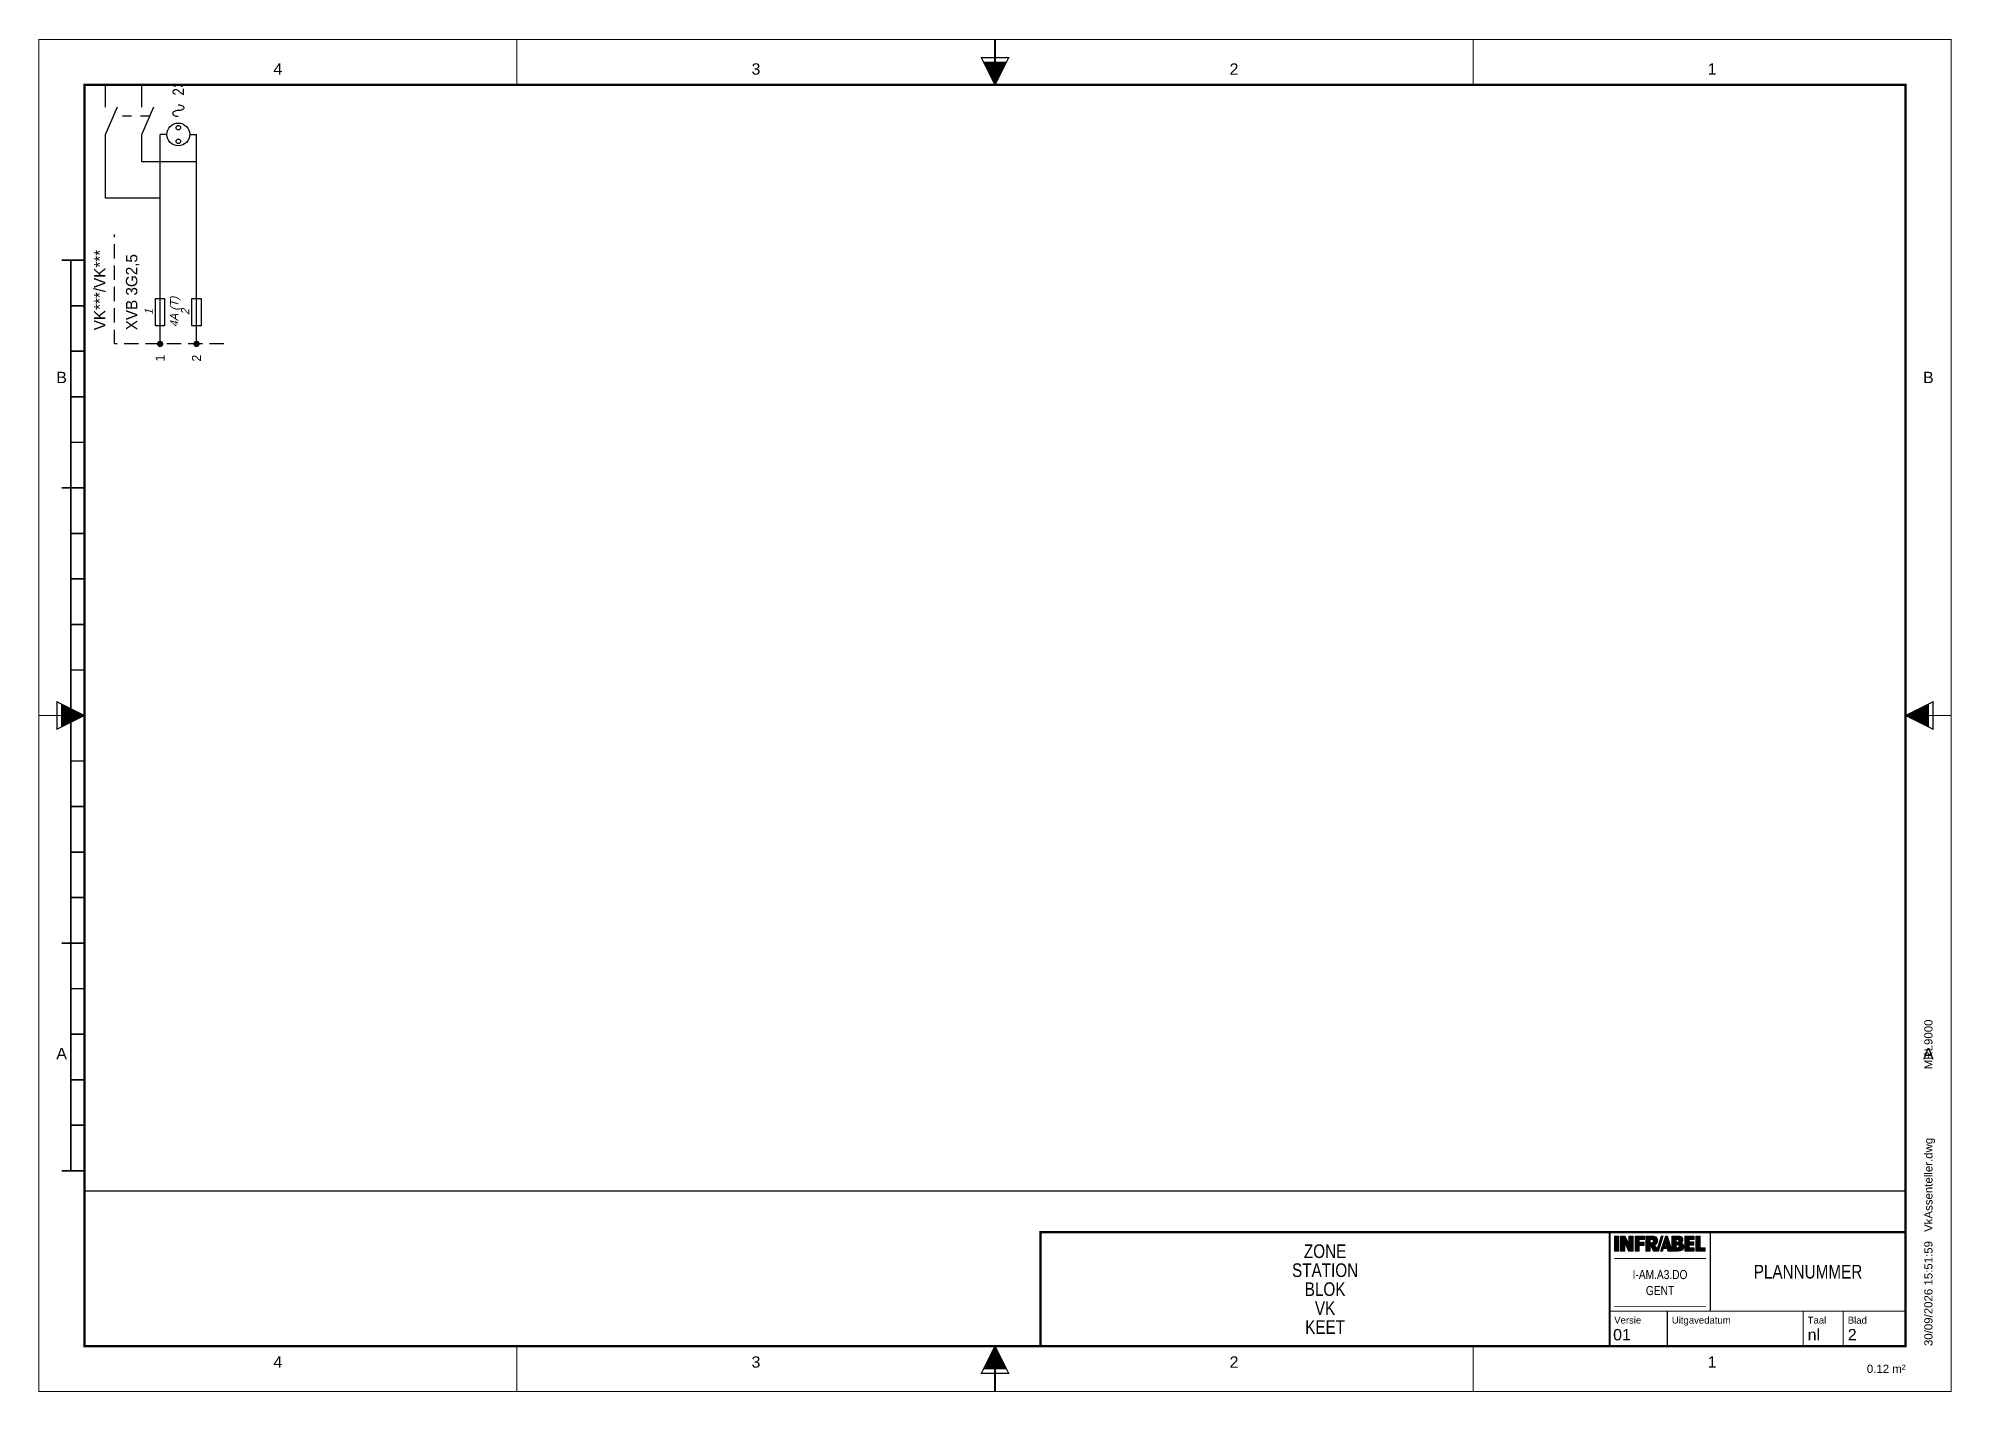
# Paper-space layout 'blad02' of a CAD drawing. Header units: millimetres. Extents: x 95 to 515, y -10 to 287.
# The model-space entities are those that its viewports show. They can reach past a viewport. Long polylines and large blocks are cut down to what shows.
import ezdxf
from ezdxf.enums import TextEntityAlignment as Align

# ---------------------------------------------------------------- set-up
doc = ezdxf.new("R2010")
doc.units = ezdxf.units.MM
doc.linetypes.add('HIDDEN2', pattern=[4.6875, 3.125, -1.5625])
doc.linetypes.add('PUNT', pattern=[4, 2, -2])
doc.layers.add('noprint', color=40, linetype='Continuous', plot=False)
doc.layers.add('TBM_VP', color=1, linetype='Continuous', plot=False)
doc.layers.add('TBM_PLOT_COLOR', color=7, linetype='Continuous')
doc.styles.add('ISO', font='isoplus')
doc.styles.add('ISO2S', font='isoplus', dxfattribs={"oblique": 15, "height": 2})
doc.styles.add('isoplus', font='isoplus.shx')
doc.styles.add('MONO_8', font='monotxt', dxfattribs={"width": 0.8})
doc.styles.add('TBM', font='arial.ttf')

# ---------------------------------------------------------------- blocks, each defined once
blk = doc.blocks.new('TBM_TITLE_S_N')
at = {"color": 7}
blk.add_lwpolyline([(-10, 35, 0.5, 0.5, 0), (-200, 35, 0.5, 0.5, 0), (-200, 10, 0, 0, 0)], format="xyseb", dxfattribs=at)
for points, const_width in [([(-75, 10), (-75, 35)], 0.5), ([(-75, 10), (-75, 35)], 0.5), ([(-52.88, 35), (-52.88, 17.68)], 0.25), ([(-62.35, 17.68), (-62.35, 10)], 0.25), ([(-32.51, 17.68), (-32.51, 10)], 0.25), ([(-23.7, 17.68), (-23.7, 10)], 0.25)]:
    blk.add_lwpolyline(points, dxfattribs=dict(at, const_width=const_width))
at = {"color": 7, "linetype": 'Continuous', "const_width": 0.25}
blk.add_lwpolyline([(-75, 17.68), (-10, 17.68)], dxfattribs=at)
at = {"color": 7, "style": 'TBM'}
for s, p in [('Versie', (-74, 15.69)), ('Uitgavedatum', (-61.35, 15.69)), ('Taal', (-31.51, 15.69)), ('Blad', (-22.7, 15.69))]:
    blk.add_text(s, height=1.5, dxfattribs=at).set_placement(p, align=Align.MIDDLE_LEFT)
for tag, p in [('AT_LOGIN', (-5, 70.82)), ('AT_DWGNAME', (-5, 35.07)), ('AT_DWGDATE', (-5, 10))]:
    blk.add_attdef(tag, text='', height=1.8, rotation=90, dxfattribs=at).set_placement(p, align=Align.MIDDLE_LEFT)
at = {"color": 7, "style": 'TBM', "width": 0.8}
blk.add_attdef('AT_PLANNUM', text='', height=3.5, dxfattribs=at).set_placement((-31.44, 26.34), align=Align.MIDDLE_CENTER)
at = {"color": 7, "style": 'TBM'}
for tag, p in [('AT_VERSION', (-74.24, 12.5)), ('AT_DATE', (-61.12, 12.5)), ('AT_LANG', (-31.51, 12.5)), ('AT_PAGE', (-22.7, 12.5))]:
    blk.add_attdef(tag, text='', height=2.5, dxfattribs=at).set_placement(p, align=Align.MIDDLE_LEFT)
for tag, flags, p in [('AT_TITLENUM', 1, (-198, 6.6)), ('AT_BLOCKVERSION', 3, (-198, 2.34))]:
    blk.add_attdef(tag, text='', height=2.5, dxfattribs=dict(at, flags=flags)).set_placement(p, align=Align.MIDDLE_LEFT)
blk.add_attdef('AT_SURF_S', text='', height=1.8, dxfattribs=at).set_placement((-10, 5), align=Align.MIDDLE_RIGHT)
blk = doc.blocks.new('TBM_INFRABEL_C_S')
at = {"true_color": 0x00bcf0}
for points in [[(-72.99, 34.14), (-73.93, 34.14), (-73.93, 30.88), (-72.99, 30.88)], [(-71.58, 34.14), (-72.59, 34.14), (-72.59, 30.88), (-71.65, 30.88), (-71.65, 32.57), (-70.83, 30.88), (-69.83, 30.88), (-69.83, 34.14), (-70.76, 34.14), (-70.76, 32.46)], [(-68.49, 33.43), (-67.38, 33.43), (-67.38, 34.14), (-69.42, 34.14), (-69.42, 30.88), (-68.49, 30.88), (-68.49, 32.11), (-67.45, 32.11), (-67.45, 32.81), (-68.49, 32.81)], [(-62.76, 34.14), (-63.81, 30.88), (-63.38, 30.88), (-63.14, 31.61), (-63.01, 32.05), (-63, 32.05), (-62.76, 32.8), (-62.76, 32.81), (-62.33, 34.14)], [(-62.33, 34.14), (-62.76, 32.8), (-62.56, 32.05), (-63, 32.05), (-63.14, 31.61), (-63.21, 31.41), (-62.38, 31.41), (-62.24, 30.88), (-61.34, 30.88), (-61.34, 31.03)], [(-58.47, 34.14), (-58.47, 30.88), (-56.42, 30.88), (-56.42, 31.59), (-57.54, 31.59), (-57.54, 32.16), (-56.49, 32.16), (-56.49, 32.86), (-57.54, 32.86), (-57.54, 33.43), (-56.42, 33.43), (-56.42, 34.14)], [(-56.05, 34.14), (-56.05, 30.88), (-54.02, 30.88), (-54.02, 31.59), (-55.11, 31.59), (-55.11, 34.14)], [(-61.34, 31.03), (-61.34, 30.88), (-61.29, 30.88)]]:
    blk.add_hatch(color=140, dxfattribs=at).paths.add_polyline_path(points)
h = blk.add_hatch(color=140, dxfattribs=at)
h.paths.add_polyline_path([(-67.04, 34.14), (-67.04, 30.88), (-66.11, 30.88), (-66.11, 32.11), (-66.01, 32.11), (-65.4, 30.88), (-64.73, 30.88), (-64.59, 31.31), (-65.15, 32.25), (-65.07, 32.28), (-64.99, 32.31), (-64.92, 32.34), (-64.86, 32.38), (-64.8, 32.43), (-64.74, 32.48), (-64.7, 32.53), (-64.65, 32.59), (-64.61, 32.65), (-64.58, 32.72), (-64.55, 32.79), (-64.52, 32.86), (-64.51, 32.94), (-64.49, 33.02), (-64.49, 33.11), (-64.48, 33.19), (-64.49, 33.31), (-64.49, 33.36), (-64.5, 33.41), (-64.51, 33.46), (-64.52, 33.51), (-64.54, 33.56), (-64.56, 33.6), (-64.58, 33.65), (-64.6, 33.69), (-64.63, 33.73), (-64.65, 33.77), (-64.68, 33.8), (-64.71, 33.83), (-64.75, 33.87), (-64.78, 33.9), (-64.82, 33.93), (-64.87, 33.96), (-64.91, 33.98), (-64.95, 34), (-65.05, 34.05), (-65.15, 34.08), (-65.27, 34.11), (-65.39, 34.12), (-65.52, 34.14), (-65.66, 34.14)])
h.paths.add_polyline_path([(-66.11, 33.43), (-65.79, 33.43), (-65.72, 33.43), (-65.66, 33.41), (-65.62, 33.4), (-65.58, 33.39), (-65.52, 33.37), (-65.46, 33.31), (-65.43, 33.26), (-65.41, 33.22), (-65.4, 33.15), (-65.39, 33.07), (-65.4, 32.98), (-65.41, 32.94), (-65.42, 32.9), (-65.44, 32.87), (-65.46, 32.84), (-65.49, 32.81), (-65.53, 32.76), (-65.58, 32.74), (-65.65, 32.71), (-65.76, 32.68), (-65.83, 32.68), (-66.11, 32.68)], flags=16)
at = {"true_color": 0x005da4}
for points in [[(-63.68, 34.14), (-64.73, 30.88), (-64.29, 30.88), (-63.24, 34.14)], [(-62.76, 34.14), (-63.81, 30.88), (-63.38, 30.88), (-62.33, 34.14)]]:
    blk.add_hatch(color=154, dxfattribs=at).paths.add_polyline_path(points)
at = {"true_color": 0x00bcf0}
h = blk.add_hatch(color=140, dxfattribs=at)
h.paths.add_polyline_path([(-58.97, 32.42), (-59.02, 32.47), (-59.09, 32.5), (-59.15, 32.54), (-59.22, 32.57), (-59.3, 32.59), (-59.39, 32.61), (-59.47, 32.62), (-59.41, 32.65), (-59.34, 32.68), (-59.28, 32.72), (-59.22, 32.75), (-59.18, 32.79), (-59.13, 32.83), (-59.1, 32.87), (-59.06, 32.92), (-59.03, 32.96), (-59.01, 33.02), (-58.98, 33.07), (-58.97, 33.12), (-58.95, 33.18), (-58.94, 33.24), (-58.94, 33.3), (-58.94, 33.37), (-58.94, 33.46), (-58.95, 33.55), (-58.97, 33.64), (-58.99, 33.68), (-59.01, 33.71), (-59.02, 33.75), (-59.04, 33.79), (-59.07, 33.82), (-59.09, 33.85), (-59.11, 33.88), (-59.14, 33.91), (-59.17, 33.93), (-59.21, 33.96), (-59.28, 34), (-59.36, 34.04), (-59.45, 34.07), (-59.55, 34.1), (-59.66, 34.11), (-59.77, 34.13), (-59.9, 34.14), (-60.03, 34.14), (-61.34, 34.14), (-61.34, 31.03), (-61.29, 30.88), (-60.08, 30.88), (-59.93, 30.88), (-59.79, 30.89), (-59.66, 30.91), (-59.53, 30.93), (-59.41, 30.96), (-59.3, 30.99), (-59.19, 31.04), (-59.14, 31.06), (-59.1, 31.08), (-59.06, 31.11), (-59.01, 31.14), (-58.97, 31.17), (-58.94, 31.21), (-58.91, 31.24), (-58.88, 31.28), (-58.85, 31.32), (-58.82, 31.36), (-58.8, 31.4), (-58.78, 31.45), (-58.76, 31.5), (-58.75, 31.55), (-58.74, 31.6), (-58.73, 31.65), (-58.73, 31.71), (-58.72, 31.77), (-58.73, 31.86), (-58.73, 31.94), (-58.75, 32.03), (-58.77, 32.1), (-58.8, 32.18), (-58.83, 32.24), (-58.87, 32.31), (-58.91, 32.37)])
h.paths.add_polyline_path([(-60.41, 32.21), (-60.09, 32.21), (-60.01, 32.21), (-59.94, 32.2), (-59.9, 32.19), (-59.87, 32.18), (-59.84, 32.16), (-59.81, 32.15), (-59.79, 32.13), (-59.77, 32.11), (-59.75, 32.08), (-59.73, 32.06), (-59.72, 32.03), (-59.71, 31.99), (-59.7, 31.95), (-59.7, 31.91), (-59.7, 31.88), (-59.71, 31.85), (-59.71, 31.82), (-59.72, 31.79), (-59.74, 31.76), (-59.75, 31.74), (-59.77, 31.71), (-59.79, 31.69), (-59.82, 31.67), (-59.85, 31.65), (-59.88, 31.63), (-59.92, 31.62), (-59.96, 31.61), (-60.01, 31.6), (-60.06, 31.6), (-60.11, 31.59), (-60.41, 31.59)], flags=16)
h.paths.add_polyline_path([(-60.41, 32.81), (-60.41, 33.43), (-60.15, 33.43), (-60.07, 33.42), (-60, 33.41), (-59.97, 33.4), (-59.94, 33.39), (-59.91, 33.37), (-59.88, 33.36), (-59.86, 33.34), (-59.84, 33.32), (-59.82, 33.3), (-59.81, 33.27), (-59.8, 33.24), (-59.79, 33.21), (-59.78, 33.17), (-59.78, 33.13), (-59.79, 33.09), (-59.79, 33.06), (-59.8, 33.02), (-59.81, 32.99), (-59.83, 32.96), (-59.85, 32.93), (-59.87, 32.91), (-59.9, 32.89), (-59.93, 32.87), (-59.95, 32.85), (-59.99, 32.84), (-60.02, 32.83), (-60.09, 32.82), (-60.16, 32.81)], flags=16)
at = {"color": 140, "lineweight": 0, "true_color": 0x00bcf0}
for points in [[(-73.93, 30.88), (-72.99, 30.88), (-72.99, 34.14), (-73.93, 34.14), (-73.93, 30.88)], [(-70.76, 34.14), (-70.76, 32.52), (-70.79, 32.52), (-71.58, 34.14), (-72.59, 34.14), (-72.59, 30.88), (-71.65, 30.88), (-71.65, 32.53), (-71.63, 32.53), (-70.83, 30.88), (-69.83, 30.88), (-69.83, 34.14), (-70.76, 34.14)], [(-69.42, 30.88), (-68.49, 30.88), (-68.49, 32.11), (-67.45, 32.11), (-67.45, 32.81), (-68.49, 32.81), (-68.49, 33.43), (-67.38, 33.43), (-67.38, 34.14), (-69.42, 34.14), (-69.42, 30.88)], [(-61.29, 30.88), (-62.33, 34.14), (-62.76, 32.81), (-62.56, 32.05), (-63.01, 32.05), (-63.21, 31.41), (-62.38, 31.41), (-62.24, 30.88), (-61.29, 30.88)], [(-59.47, 32.62), (-59.47, 32.62), (-59.41, 32.65), (-59.34, 32.68), (-59.28, 32.72), (-59.22, 32.75), (-59.18, 32.79), (-59.13, 32.83), (-59.1, 32.87), (-59.06, 32.92), (-59.03, 32.96), (-59.01, 33.02), (-58.98, 33.07), (-58.97, 33.12), (-58.95, 33.18), (-58.94, 33.24), (-58.94, 33.3), (-58.94, 33.37), (-58.94, 33.37), (-58.94, 33.46), (-58.95, 33.55), (-58.97, 33.64), (-58.99, 33.68), (-59.01, 33.71), (-59.02, 33.75), (-59.04, 33.79), (-59.07, 33.82), (-59.09, 33.85), (-59.11, 33.88), (-59.14, 33.91), (-59.17, 33.93), (-59.21, 33.96), (-59.28, 34), (-59.36, 34.04), (-59.45, 34.07), (-59.55, 34.1), (-59.66, 34.11), (-59.77, 34.13), (-59.9, 34.14), (-60.03, 34.14), (-61.34, 34.14), (-61.34, 30.88), (-60.08, 30.88), (-60.08, 30.88), (-59.93, 30.88), (-59.79, 30.89), (-59.66, 30.91), (-59.53, 30.93), (-59.41, 30.96), (-59.3, 30.99), (-59.19, 31.04), (-59.14, 31.06), (-59.1, 31.08), (-59.06, 31.11), (-59.01, 31.14), (-58.97, 31.17), (-58.94, 31.21), (-58.91, 31.24), (-58.88, 31.28), (-58.85, 31.32), (-58.82, 31.36), (-58.8, 31.4), (-58.78, 31.45), (-58.76, 31.5), (-58.75, 31.55), (-58.74, 31.6), (-58.73, 31.65), (-58.73, 31.71), (-58.72, 31.77), (-58.72, 31.77), (-58.73, 31.86), (-58.73, 31.94), (-58.75, 32.03), (-58.77, 32.1), (-58.8, 32.18), (-58.83, 32.24), (-58.87, 32.31), (-58.91, 32.37), (-58.97, 32.42), (-59.02, 32.47), (-59.09, 32.5), (-59.15, 32.54), (-59.22, 32.57), (-59.3, 32.59), (-59.39, 32.61), (-59.47, 32.62), (-59.47, 32.62)], [(-58.47, 30.88), (-56.42, 30.88), (-56.42, 31.59), (-57.54, 31.59), (-57.54, 32.16), (-56.49, 32.16), (-56.49, 32.86), (-57.54, 32.86), (-57.54, 33.43), (-56.42, 33.43), (-56.42, 34.14), (-58.47, 34.14), (-58.47, 30.88)], [(-55.11, 31.59), (-55.11, 34.14), (-56.05, 34.14), (-56.05, 30.88), (-54.02, 30.88), (-54.02, 31.59), (-55.11, 31.59)], [(-66.11, 32.68), (-66.11, 33.43), (-65.79, 33.43), (-65.79, 33.43), (-65.74, 33.43), (-65.7, 33.42), (-65.66, 33.41), (-65.62, 33.4), (-65.58, 33.39), (-65.55, 33.38), (-65.52, 33.36), (-65.49, 33.34), (-65.47, 33.31), (-65.45, 33.29), (-65.43, 33.26), (-65.42, 33.23), (-65.41, 33.19), (-65.4, 33.15), (-65.39, 33.12), (-65.39, 33.07), (-65.39, 33.07), (-65.39, 33.03), (-65.4, 32.98), (-65.41, 32.94), (-65.42, 32.9), (-65.44, 32.87), (-65.46, 32.84), (-65.49, 32.81), (-65.51, 32.78), (-65.54, 32.76), (-65.58, 32.74), (-65.61, 32.72), (-65.65, 32.71), (-65.69, 32.7), (-65.73, 32.69), (-65.78, 32.68), (-65.83, 32.68), (-66.11, 32.68)], [(-60.41, 33.43), (-60.15, 33.43), (-60.15, 33.43), (-60.07, 33.42), (-60, 33.41), (-59.97, 33.4), (-59.94, 33.39), (-59.91, 33.37), (-59.88, 33.36), (-59.86, 33.34), (-59.84, 33.32), (-59.82, 33.3), (-59.81, 33.27), (-59.8, 33.24), (-59.79, 33.21), (-59.78, 33.17), (-59.78, 33.13), (-59.78, 33.13), (-59.79, 33.09), (-59.79, 33.06), (-59.8, 33.02), (-59.81, 32.99), (-59.83, 32.96), (-59.85, 32.93), (-59.87, 32.91), (-59.9, 32.89), (-59.93, 32.87), (-59.95, 32.85), (-59.99, 32.84), (-60.02, 32.83), (-60.09, 32.82), (-60.16, 32.81), (-60.41, 32.81), (-60.41, 33.43)], [(-60.41, 31.59), (-60.41, 32.21), (-60.09, 32.21), (-60.09, 32.21), (-60.01, 32.21), (-59.94, 32.2), (-59.9, 32.19), (-59.87, 32.18), (-59.84, 32.16), (-59.81, 32.15), (-59.79, 32.13), (-59.77, 32.11), (-59.75, 32.08), (-59.73, 32.06), (-59.72, 32.03), (-59.71, 31.99), (-59.7, 31.95), (-59.7, 31.91), (-59.7, 31.91), (-59.7, 31.88), (-59.71, 31.85), (-59.71, 31.82), (-59.72, 31.79), (-59.74, 31.76), (-59.75, 31.74), (-59.77, 31.71), (-59.79, 31.69), (-59.82, 31.67), (-59.85, 31.65), (-59.88, 31.63), (-59.92, 31.62), (-59.96, 31.61), (-60.01, 31.6), (-60.06, 31.6), (-60.11, 31.59), (-60.41, 31.59)]]:
    blk.add_lwpolyline(points, close=True, dxfattribs=at)
for points in [[(-65.15, 32.25), (-65.15, 32.25), (-65.07, 32.28), (-64.99, 32.31), (-64.92, 32.34), (-64.86, 32.38), (-64.8, 32.43), (-64.74, 32.48), (-64.7, 32.53), (-64.65, 32.59), (-64.61, 32.65), (-64.58, 32.72), (-64.55, 32.79), (-64.52, 32.86), (-64.51, 32.94), (-64.49, 33.02), (-64.49, 33.11), (-64.48, 33.19), (-64.48, 33.19), (-64.49, 33.31), (-64.49, 33.36), (-64.5, 33.41), (-64.51, 33.46), (-64.52, 33.51), (-64.54, 33.56), (-64.56, 33.6), (-64.58, 33.65), (-64.6, 33.69), (-64.63, 33.73), (-64.65, 33.77), (-64.68, 33.8), (-64.71, 33.83), (-64.75, 33.87), (-64.78, 33.9), (-64.82, 33.93), (-64.87, 33.96), (-64.91, 33.98), (-64.95, 34), (-65.05, 34.05), (-65.15, 34.08), (-65.27, 34.11), (-65.39, 34.12), (-65.52, 34.14), (-65.66, 34.14), (-67.04, 34.14), (-67.04, 30.88), (-66.11, 30.88), (-66.11, 32.11), (-66.01, 32.11), (-65.4, 30.88), (-64.33, 30.88)], [(-64.59, 31.31), (-65.15, 32.25), (-65.15, 32.25)]]:
    blk.add_lwpolyline(points, dxfattribs=at)
at = {"color": 154, "lineweight": 0, "true_color": 0x005da4}
for points in [[(-63.68, 34.14), (-64.73, 30.88), (-64.29, 30.88), (-63.24, 34.14), (-63.68, 34.14)], [(-62.76, 34.14), (-63.81, 30.88), (-63.38, 30.88), (-62.33, 34.14), (-62.76, 34.14)]]:
    blk.add_lwpolyline(points, close=True, dxfattribs=at)
at = {"color": 7, "style": 'TBM', "flags": 3}
blk.add_attdef('AT_BLOCKVERSION', text='', height=2.5, dxfattribs=at).set_placement((-73.88, 26.59), align=Align.MIDDLE_LEFT)
blk = doc.blocks.new('TBM_SERVICE2_S')
at = {"color": 7, "linetype": 'Continuous', "const_width": 0.18}
for points in [[(-74, 29.22), (-53.88, 29.22)], [(-74, 18.67), (-53.88, 18.67)]]:
    blk.add_lwpolyline(points, dxfattribs=at)
at = {"color": 7, "style": 'TBM', "width": 0.8}
for tag, p in [('AT_SERVICE1', (-63.94, 25.71)), ('AT_SERVICE2', (-63.94, 22.19))]:
    blk.add_attdef(tag, text='', height=2, dxfattribs=at).set_placement(p, align=Align.MIDDLE_CENTER)
at = {"color": 7, "style": 'TBM', "flags": 3}
blk.add_attdef('AT_BLOCKVERSION', text='', height=2.5, dxfattribs=at).set_placement((-78.3, 15.64), align=Align.MIDDLE_LEFT)
blk = doc.blocks.new('TBM_DATA01_S_N')
at = {"color": 7, "style": 'TBM', "width": 0.8}
for tag, p in [('AT_DATA_LINENUM_N', (-137.5, 30.83)), ('AT_DATA_ZONE_N', (-137.5, 30.83)), ('AT_DATA_STATION_N', (-137.5, 26.67)), ('AT_DATA_BLOCKNUM_N', (-137.5, 22.5)), ('AT_DATA_DESC1_S_N', (-137.5, 18.33)), ('AT_DATA_DESC2_S_N', (-137.5, 14.17))]:
    blk.add_attdef(tag, text='', height=3, dxfattribs=at).set_placement(p, align=Align.MIDDLE_CENTER)
at = {"color": 7, "style": 'TBM'}
for tag, flags, p in [('AT_TITLENUM', 1, (-148.26, 6.6)), ('AT_BLOCKVERSION', 3, (-148.26, 2.34))]:
    blk.add_attdef(tag, text='', height=2.5, dxfattribs=dict(at, flags=flags)).set_placement(p, align=Align.MIDDLE_LEFT)
blk = doc.blocks.new('TBM_ARROW')
at = {"color": 9, "const_width": 0.25}
blk.add_lwpolyline([(-3, 4), (3, 4), (0, 10)], close=True, dxfattribs=at)
for points in [[(0, 0), (0, 10)], [(-2.5, 5), (2.5, 5)]]:
    blk.add_lwpolyline(points, dxfattribs=at)
at = {"color": 9}
blk.add_solid([(-2.5, 5), (0, 10), (2.5, 5)], dxfattribs=at)
at = {"color": 7, "style": 'TBM', "flags": 3}
blk.add_attdef('AT_BLOCKVERSION', text='', height=2.5, dxfattribs=at).set_placement((6.72, 1.06), align=Align.MIDDLE_LEFT)
blk = doc.blocks.new('TBM_200BAR')
at = {"color": 7}
blk.add_lwpolyline([(100, -5, 0.35, 0.35, 0), (100, 0, 0.35, 0.35, 0), (-100, 0, 0.35, 0.35, 0), (-100, -5, 0, 0, 0)], format="xyseb", dxfattribs=at)
at = {"color": 7, "const_width": 0.35}
for points in [[(-90, 0), (-90, -3)], [(-80, 0), (-80, -3)], [(-70, 0), (-70, -3)], [(-60, 0), (-60, -3)], [(-50, 0), (-50, -5)], [(-40, 0), (-40, -3)], [(-30, 0), (-30, -3)], [(-20, 0), (-20, -3)], [(-10, 0), (-10, -3)], [(0, 0), (0, -5)], [(10, 0), (10, -3)], [(20, 0), (20, -3)], [(30, 0), (30, -3)], [(40, 0), (40, -3)], [(50, 0), (50, -5)], [(60, 0), (60, -3)], [(70, 0), (70, -3)], [(80, 0), (80, -3)], [(90, 0), (90, -3)], [(-100, -3), (100, -3)]]:
    blk.add_lwpolyline(points, dxfattribs=at)
at = {"color": 7, "style": 'TBM', "flags": 3}
blk.add_attdef('AT_BLOCKVERSION', text='', height=2.5, dxfattribs=at).set_placement((-17.29, -8.41), align=Align.MIDDLE_LEFT)
blk = doc.blocks.new('TBM_KS010887')
at = {"color": 7, "linetype": 'Continuous'}
for points, const_width in [([(-420, 0), (0, 0), (0, 297), (-420, 297)], 0.25), ([(-410, 10), (-10, 10), (-10, 287), (-410, 287)], 0.5)]:
    blk.add_lwpolyline(points, close=True, dxfattribs=dict(at, const_width=const_width))
for points, const_width in [([(-315, 287), (-315, 297)], 0.25), ([(-210, 287), (-210, 297)], 0.5), ([(-105, 287), (-105, 297)], 0.25), ([(-410, 148.5), (-420, 148.5)], 0.25), ([(-10, 148.5), (0, 148.5)], 0.25), ([(-315, 10), (-315, 0)], 0.25), ([(-210, 10), (-210, 0)], 0.5), ([(-105, 10), (-105, 0)], 0.25)]:
    blk.add_lwpolyline(points, dxfattribs=dict(at, const_width=const_width))
for name, p, rotation in [('TBM_ARROW', (-210, 297), 180), ('TBM_200BAR', (-410, 148.5), 270), ('TBM_ARROW', (-420, 148.5), 270), ('TBM_ARROW', (0, 148.5), 90)]:
    blk.add_blockref(name, p, dxfattribs=dict(at, rotation=rotation))
blk.add_blockref('TBM_ARROW', (-210, 0), dxfattribs=at)
at = {"color": 7, "linetype": 'Continuous', "style": 'TBM'}
for s, p in [('4', (-367.5, 290.5)), ('3', (-262.5, 290.5)), ('2', (-157.5, 290.5)), ('1', (-52.5, 290.5)), ('B', (-415, 222.75)), ('B', (-5, 222.75)), ('A', (-415, 74.25)), ('A', (-5, 74.25)), ('4', (-367.5, 6.5)), ('3', (-262.5, 6.5)), ('2', (-157.5, 6.5)), ('1', (-52.5, 6.5))]:
    blk.add_text(s, height=2.5, dxfattribs=at).set_placement(p, align=Align.MIDDLE)
blk = doc.blocks.new('paginalayout')
at = {"layer": 'noprint'}
for p, q in [((364, -364), (364, -2500)), ((636, -500), (364, -500))]:
    blk.add_line(p, q, dxfattribs=at)
blk = doc.blocks.new('T_SP736O')
at = {"color": 7}
for centre, radius in [((0, 0), 2.5), ((-1.5, 0), 0.5), ((1.5, 0), 0.5)]:
    blk.add_circle(centre, radius, dxfattribs=at)
at = {"color": 7, "style": 'ISO2S', "oblique": 15}
blk.add_attdef('L1', text='', height=2, dxfattribs=at).set_placement((-3, 3.12), align=Align.RIGHT)
blk.add_attdef('L2', (3, 3.12), '', height=2, dxfattribs=at)
at = {"color": 9, "style": 'MONO_8', "width": 0.8, "flags": 1}
for tag, p in [('STATION', (0, 0)), ('LIJN', (0, 2)), ('GEBRUIK', (0, -2))]:
    blk.add_attdef(tag, text='', height=1.5, dxfattribs=at).set_placement(p, align=Align.MIDDLE)
at = {"color": 7, "style": 'MONO_8', "width": 0.8}
blk.add_attdef('SPNAME', text='', height=2.5, dxfattribs=at).set_placement((0, -5), align=Align.MIDDLE)
blk = doc.blocks.new('T_L71V1')
at = {"color": 2, "linetype": 'Continuous'}
for p, q in [((-1.5, 1.5), (1.5, -1.5)), ((-1.5, -1.5), (1.5, 1.5))]:
    blk.add_line(p, q, dxfattribs=at)
at = {"color": 7, "style": 'MONO_8', "width": 0.8}
for tag, p, height in [('FT', (3.5, 2.5), 2), ('LNAME', (3.5, -1.25), 2.5)]:
    blk.add_attdef(tag, p, '', height=height, dxfattribs=at)
at = {"color": 9, "style": 'MONO_8', "width": 0.8, "flags": 1}
for tag, p in [('STATION', (0, 0)), ('LIJN', (0, 2)), ('GEBRUIK', (0, -2))]:
    blk.add_attdef(tag, text='', height=1.5, dxfattribs=at).set_placement(p, align=Align.MIDDLE)
at = {"color": 7, "style": 'ISO'}
blk.add_attdef('W', (3.5, -4.5), '', height=2, dxfattribs=at)
blk = doc.blocks.new('T_WISS1')
at = {"color": 7, "linetype": 'Continuous'}
blk.add_lwpolyline([(2.5, 0, -0.051099), (2.45, -0.51, -0.064948), (2.32, -0.88, -0.104203), (2.09, -1.17, -0.174705), (1.88, -1.25, -0.174705), (1.66, -1.17, -0.104203), (1.43, -0.88, -0.064948), (1.3, -0.51, -0.051099), (1.25, 0, 0.051099), (1.2, 0.51, 0.064948), (1.07, 0.88, 0.104203), (0.84, 1.17, 0.174705), (0.62, 1.25, 0.174705), (0.41, 1.17, 0.104203), (0.18, 0.88, 0.064948), (0.05, 0.51, 0.051099), (0, 0)], format="xyb", dxfattribs=at)
blk = doc.blocks.new('knooppunt')
at = {"linetype": 'Continuous', "const_width": 0.7}
blk.add_lwpolyline([(-0.35, 0, 1), (0.35, 0, 1)], format="xyb", close=True, dxfattribs=at)
blk = doc.blocks.new('*U183')
at = {"color": 7, "linetype": 'Continuous'}
for p, q in [((-2, -1), (-2, 1)), ((-2, 1), (4, 1)), ((4, 1), (4, -1)), ((4, -1), (-2, -1))]:
    blk.add_line(p, q, dxfattribs=at)
at = {"color": 7}
blk.add_line((-2, 0), (4, 0), dxfattribs=at)
at = {"color": 7, "style": 'isoplus', "oblique": 15}
blk.add_attdef('XTRTXTTOP', text='', height=1.8, dxfattribs=at).set_placement((1, 4), align=Align.CENTER)
blk.add_attdef('SNAME', text='', height=1.8, dxfattribs=at).set_placement((1, 2.5), align=Align.MIDDLE)
blk.add_attdef('XTRTXTBOT', text='', height=1.8, dxfattribs=at).set_placement((1, -4), align=Align.TOP_CENTER)
at = {"color": 7, "style": 'isoplus'}
blk.add_attdef('W', text='', height=1.8, dxfattribs=at).set_placement((1, -2.5), align=Align.MIDDLE)
blk = doc.blocks.new('*U184')
at = {"color": 7, "linetype": 'Continuous'}
for p, q in [((-2, -1), (-2, 1)), ((-2, 1), (4, 1)), ((4, 1), (4, -1)), ((4, -1), (-2, -1))]:
    blk.add_line(p, q, dxfattribs=at)
at = {"color": 7}
blk.add_line((-2, 0), (4, 0), dxfattribs=at)
at = {"color": 7, "style": 'isoplus', "oblique": 15}
blk.add_attdef('XTRTXTTOP', text='', height=1.8, dxfattribs=at).set_placement((1, 4), align=Align.CENTER)
blk.add_attdef('SNAME', text='', height=1.8, dxfattribs=at).set_placement((1, 2.5), align=Align.MIDDLE)
blk.add_attdef('XTRTXTBOT', text='', height=1.8, dxfattribs=at).set_placement((1, -4), align=Align.TOP_CENTER)
at = {"color": 7, "style": 'isoplus'}
blk.add_attdef('W', text='', height=1.8, dxfattribs=at).set_placement((1, -2.5), align=Align.MIDDLE)
blk = doc.blocks.new('assentellerStopcontact')

msp = doc.modelspace()

# ---------------------------------------------------------------- linework, layer by layer
at = {"color": 1, "linetype": 'HIDDEN2'}
for p, q in [((550, -508), (574, -508)), ((550, -532), (550, -508))]:
    msp.add_line(p, q, dxfattribs=at)
at = {"linetype": 'PUNT'}
msp.add_line((600, -515.71), (600, -507.71), dxfattribs=at)
at = {"color": 7}
for p, q in [((602, -506), (610, -506)), ((602, -514), (610, -514)), ((550, -518), (554, -518)), ((560, -518), (596, -518)), ((596, -519.5), (596, -518)), ((596, -524.5), (596, -526)), ((550, -526), (554, -526)), ((560, -526), (596, -526))]:
    msp.add_line(p, q, dxfattribs=at)
for points in [[(582, -518), (582, -506), (596, -506), (602.08, -508.61)], [(590, -526), (590, -514), (596, -514), (602.08, -516.61)]]:
    msp.add_lwpolyline(points)

# ---------------------------------------------------------------- block references
ref = msp.add_blockref('assentellerStopcontact', (550, -508))
ref.add_attrib('NAME', 'VK***/VK***', (553, -506), dxfattribs={"color": 7, "height": 2.5, "style": 'isoplus'})
ref.add_attrib('KABELTYPE', 'XVB 3G2,5', (553, -513), dxfattribs={"color": 7, "height": 2.5, "style": 'isoplus'})
ref = msp.add_blockref('T_L71V1', (610, -510), dxfattribs=dict(at, xscale=-1, rotation=180))
ref.add_attrib('LNAME', 'L(VK/AD)', (613.5, -511.25), dxfattribs={"color": 7, "height": 2.5, "style": 'MONO_8', "width": 0.8})
at = {"linetype": 'Continuous'}
ref = msp.add_blockref('*U184', (556, -518), dxfattribs=at)
ref.add_attrib('SNAME', '1', dxfattribs={"color": 7, "height": 1.8, "style": 'isoplus', "oblique": 15}).set_placement((557, -515.5), align=Align.MIDDLE)
for p in [(550, -518), (550, -526)]:
    msp.add_blockref('knooppunt', p, dxfattribs=at)
ref = msp.add_blockref('*U183', (556, -526), dxfattribs=at)
ref.add_attrib('SNAME', '2', dxfattribs={"color": 7, "height": 1.8, "style": 'isoplus', "oblique": 15}).set_placement((557, -523.5), align=Align.MIDDLE)
ref.add_attrib('XTRTXTTOP', '4A (T)', dxfattribs={"color": 7, "height": 1.8, "style": 'isoplus', "oblique": 15}).set_placement((557, -522), align=Align.CENTER)
at = {"color": 7}
ref = msp.add_blockref('T_SP736O', (596, -522), dxfattribs=at)
ref.add_attrib('SPNAME', '230V', dxfattribs={"color": 7, "height": 2.5, "style": 'MONO_8', "width": 0.8}).set_placement((604.5, -522), align=Align.MIDDLE_LEFT)
msp.add_blockref('T_WISS1', (600, -522))
at = {"layer": 'noprint', "linetype": 'Continuous'}
msp.add_blockref('paginalayout', (0, 0), dxfattribs=at)

# ---------------------------------------------------------------- texts
at = {"color": 7, "style": 'isoplus'}
for s, p in [('1', (547.62, -519)), ('2', (547.62, -527))]:
    msp.add_text(s, height=2, dxfattribs=at).set_placement(p, align=Align.RIGHT)

psp = doc.layouts.new('blad02')

# ---------------------------------------------------------------- block references
at = {"color": 7, "linetype": 'Continuous'}
psp.add_blockref('TBM_KS010887', (515, -10), dxfattribs=at)
ref = psp.add_blockref('TBM_TITLE_S_N', (515, -10), dxfattribs=at)
ref.add_attrib('AT_PLANNUM', 'PLANNUMMER', dxfattribs={"color": 7, "height": 3, "style": 'TBM', "width": 0.8}).set_placement((483.56, 16.34), align=Align.MIDDLE_CENTER)
ref.add_attrib('AT_VERSION', '01', dxfattribs={"color": 7, "height": 2.5, "style": 'TBM'}).set_placement((440.76, 2.5), align=Align.MIDDLE_LEFT)
ref.add_attrib('AT_LANG', 'nl', dxfattribs={"color": 7, "height": 2.5, "style": 'TBM'}).set_placement((483.49, 2.5), align=Align.MIDDLE_LEFT)
ref.add_attrib('AT_PAGE', '2', dxfattribs={"color": 7, "height": 2.5, "style": 'TBM'}).set_placement((492.3, 2.5), align=Align.MIDDLE_LEFT)
ref.add_attrib('AT_DWGDATE', '30/09/2026 15:51:59', dxfattribs={"color": 7, "height": 1.8, "rotation": 90, "style": 'TBM'}).set_placement((510, 0), align=Align.MIDDLE_LEFT)
ref.add_attrib('AT_DWGNAME', 'VkAssenteller.dwg', dxfattribs={"color": 7, "height": 1.8, "rotation": 90, "style": 'TBM'}).set_placement((510, 25.07), align=Align.MIDDLE_LEFT)
ref.add_attrib('AT_LOGIN', 'MRL9000', dxfattribs={"color": 7, "height": 1.8, "rotation": 90, "style": 'TBM'}).set_placement((510, 60.82), align=Align.MIDDLE_LEFT)
ref.add_attrib('AT_SURF_S', '0.12 m²', dxfattribs={"color": 7, "height": 1.8, "style": 'TBM'}).set_placement((505, -5), align=Align.MIDDLE_RIGHT)
for name, values in [('TBM_DATA01_S_N', {'AT_DATA_ZONE_N': 'ZONE', 'AT_DATA_STATION_N': 'STATION', 'AT_DATA_BLOCKNUM_N': 'BLOK', 'AT_DATA_DESC1_S_N': 'VK', 'AT_DATA_DESC2_S_N': 'KEET'}), ('TBM_SERVICE2_S', {'AT_SERVICE1': 'I-AM.A3.DO', 'AT_SERVICE2': 'GENT'})]:
    psp.add_blockref(name, (515, -10), dxfattribs=at).add_auto_attribs(values)
at = {"layer": 'TBM_PLOT_COLOR', "color": 7, "linetype": 'Continuous'}
psp.add_blockref('TBM_INFRABEL_C_S', (515, -10), dxfattribs=at)

# ---------------------------------------------------------------- viewports
at = {"layer": 'TBM_VP', "view_twist_angle": 90}
psp.add_viewport(center=(305, 138.5), size=(400, 277), view_center_point=(701.37, 468.38), view_height=277, dxfattribs=at)

doc.saveas('drawing.dxf')
